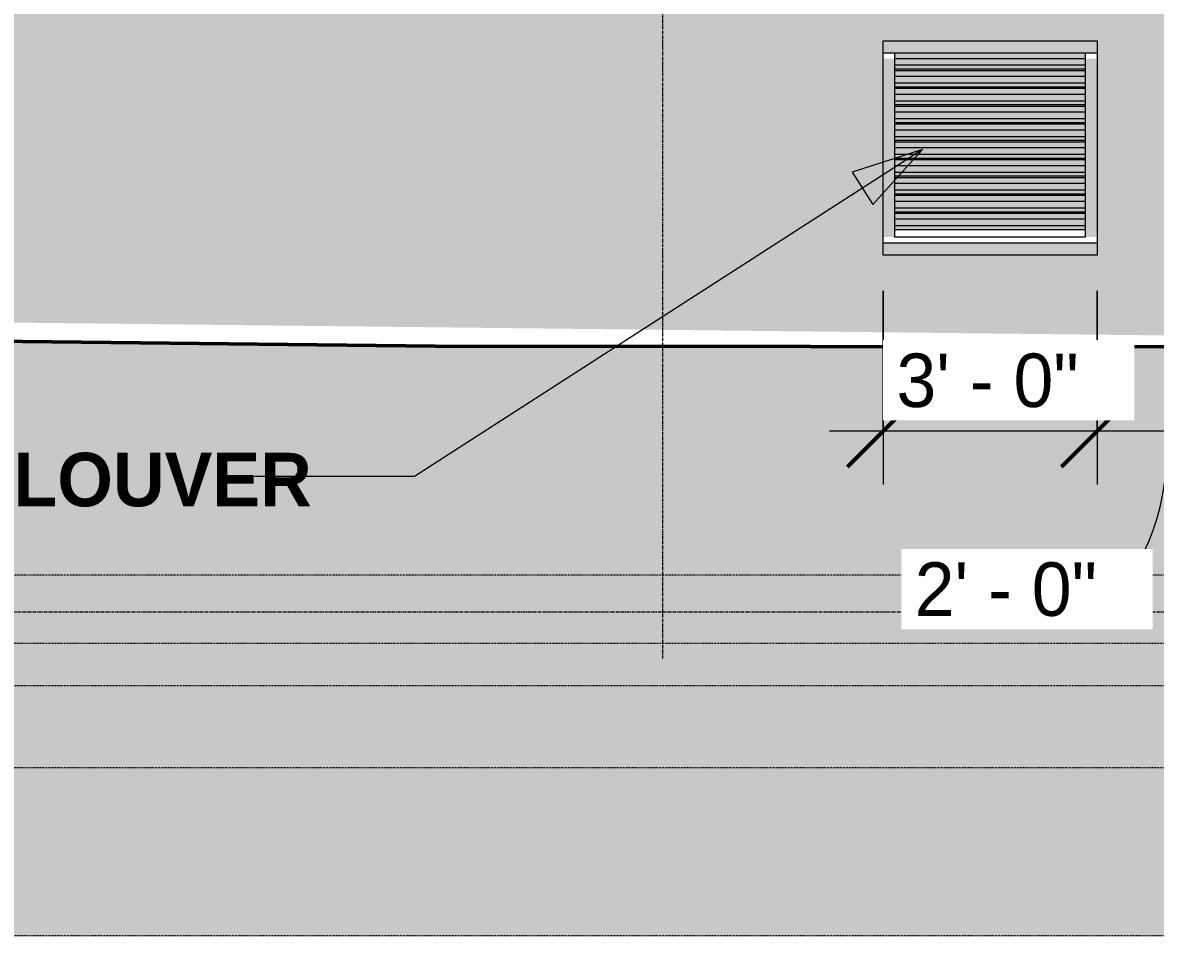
# Model space of a CAD drawing. Header units: inches. Extents: x -4178 to 1394, y -264 to 630.
# Drawn here: x -2935 to -2744.5, y -206.6 to -52.9 of the extents above; entities that cross this region are included whole.
import ezdxf

# ---------------------------------------------------------------- set-up
doc = ezdxf.new("R2010")
doc.units = ezdxf.units.IN
doc.header["$MEASUREMENT"] = 0
doc.linetypes.add('Aligning Line 1_8_', pattern=[0.25, 0.125, -0.125])
doc.linetypes.add('Grid Line 1_2_', pattern=[0.875, 0.5, -0.125, 0.125, -0.125])
for name, color, linetype, lineweight in [('0-1', 7, 'Continuous', 5), ('A-ANNO-DIMS', 211, 'Continuous', 9), ('A-ANNO-DIMS-96', 211, 'Continuous', 9), ('A-FLOR-LEVL-1', 51, 'Grid Line 1_2_', 9), ('A-GLAZ-CURT', 52, 'Continuous', 9), ('A-GLAZ-CWMG', 51, 'Continuous', 9), ('C-TOPO', 7, 'Continuous', 9), ('C-TOPO-1', 250, 'Continuous', 50), ('G-ANNO-SYMB', 111, 'Aligning Line 1_8_', 9), ('G-ANNO-SYMB-1', 147, 'Aligning Line 1_8_', 9), ('G-ANNO-TEXT', 231, 'Continuous', 9), ('S-FNDN', 32, 'Continuous', 13), ('S-FNDN-2', 32, 'Continuous', 9), ('S-GRID-1', 1, 'Grid Line 1_2_', 9)]:
    doc.layers.add(name, color=color, linetype=linetype, lineweight=lineweight)
doc.styles.add('Century Gothic', font='ufonts.com_century-gothic.ttf', dxfattribs={"height": 9})
doc.styles.add('Century Gothic_B', font='GOTHICB.TTF', dxfattribs={"height": 9})
doc.dimstyles.new('OD__1_4__Tol__', dxfattribs={"dimscale": 12, "dimtxt": 9.397514, "dimasz": 1, "dimexe": 0.75, "dimexo": 0.5, "dimgap": 0.125, "dimtad": 1, "dimrnd": 0.25, "dimzin": 1, "dimdsep": 46, "dimlunit": 4, "dimtxsty": 'Century Gothic', "dimblk1": 'OBLIQUE', "dimblk2": 'OBLIQUE', "dimsah": 1, "dimcen": 0.09, "dimdle": 0.75, "dimazin": 0, "dimtfac": 1, "dimtdec": 4, "dimtix": 1, "dimtmove": 0, "dimatfit": 3, "dimfxl": 1, "dimtvp": 1, "dimtfill": 1, "dimfrac": 2, "dimtolj": 1, "dimtzin": 0, "dimarcsym": 2})
doc.dimstyles.new('OD__1_4__Tol___1', dxfattribs={"dimscale": 12, "dimtxt": 9.397514, "dimasz": 1, "dimexe": 0.75, "dimexo": 0.5, "dimgap": 0.125, "dimtad": 1, "dimrnd": 0.25, "dimzin": 1, "dimdsep": 46, "dimlunit": 4, "dimtxsty": 'Century Gothic', "dimblk1": 'OBLIQUE', "dimblk2": 'OBLIQUE', "dimsah": 1, "dimcen": 0.09, "dimdle": 0.75, "dimazin": 0, "dimtfac": 1, "dimtdec": 4, "dimtix": 1, "dimtmove": 1, "dimatfit": 3, "dimfxl": 1, "dimtvp": 1, "dimtfill": 1, "dimfrac": 2, "dimtolj": 1, "dimtzin": 0, "dimarcsym": 2})

# ---------------------------------------------------------------- blocks, each defined once
blk = doc.blocks.new('CTR  - Topography_rvt-1-BUILDING ELEVATION - WEST')
at = {"layer": 'C-TOPO'}
h = blk.add_hatch(dxfattribs=at)
h.set_pattern_fill('FP_6', color=256, style=0, pattern_type=2)
h.set_pattern_definition([(0, (-2936.56, 0), (24, 24), [24, -24]), (0, (-2936.56, 9), (24, 24), [24, -24]), (0, (-2936.56, 18), (24, 24), [24, -24]), (90, (-2933.56, 21), (-24, 24), [24, -24]), (90, (-2924.56, 21), (-24, 24), [24, -24]), (90, (-2915.56, 21), (-24, 24), [24, -24])])
h.paths.add_polyline_path([(-3091.63, -206.57), (-1926.91, -206.57), (-1926.91, -111.74), (-1948.54, -112.02), (-2089.83, -110.5), (-2098.67, -109.67), (-2269.1, -108), (-2283.86, -106.82), (-2289.99, -108), (-2516.29, -107.4), (-2640, -107.55), (-2645.4, -108), (-2730.41, -108), (-2736.58, -107.45), (-2865.63, -107.32), (-3028.03, -105.51), (-3133.52, -105.67), (-3191.84, -108), (-3208.83, -104.64), (-3243.43, -102.17), (-3381.47, -93.2), (-3477.77, -108), (-3552.41, -102.42), (-3643.76, -108), (-3681.9, -102.54), (-3912.57, -3.08), (-3919.57, 0), (-3932.13, 0), (-3985.01, -3.27), (-3985.01, -206.57), (-3133.45, -206.57)], flags=0)
for p, q in [((-2865.63, -107.32), (-3028.03, -105.51)), ((-2736.58, -107.45), (-2865.63, -107.32))]:
    blk.add_line(p, q, dxfattribs=at)
at = {"layer": 'C-TOPO-1'}
for p, q in [((-2865.63, -107.32), (-3028.03, -105.51)), ((-2736.58, -107.45), (-2865.63, -107.32))]:
    blk.add_line(p, q, dxfattribs=at)
blk = doc.blocks.new('CTR - 1st Phase - Common Walls_rvt-1-BUILDING ELEVATION - WEST')
at = {"layer": 'A-FLOR-LEVL-1'}
blk.add_line((-4168.71, -152), (-1830.2, -152), dxfattribs=at)
at = {"layer": 'G-ANNO-SYMB-1'}
for p, q in [((-1926.91, -145.84), (-4071.96, -145.84)), ((-1926.91, -164.42), (-4072, -164.42))]:
    blk.add_line(p, q, dxfattribs=at)
blk = doc.blocks.new('CTR - 1st Phase -Stairs _ Elevators_rvt-1-BUILDING ELEVATION - WEST')
at = {"layer": 'A-FLOR-LEVL-1'}
blk.add_line((-4168.71, -152), (-1830.2, -152), dxfattribs=at)
at = {"layer": 'G-ANNO-SYMB-1'}
blk.add_line((-1926.91, -206.49), (-4071.96, -206.49), dxfattribs=at)
blk = doc.blocks.new('Empty Panel - Empty Panel-2514206-BUILDING ELEVATION - WEST')
at = {"layer": 'A-GLAZ-CURT'}
blk.add_line((-2756.32, -89), (-2788.32, -89), dxfattribs=at)
blk = doc.blocks.new('Rectangular Mullion - louver-2514202-BUILDING ELEVATION - WEST')
at = {"layer": 'A-GLAZ-CWMG'}
for points in [[(-2756.32, -84.95), (-2756.32, -84.77), (-2788.32, -84.77), (-2788.32, -84.95), (-2764.84, -84.95)], [(-2756.32, -87.05), (-2756.32, -84.95), (-2788.32, -84.95), (-2788.32, -87.05), (-2764.84, -87.05)], [(-2788.32, -87.77), (-2756.32, -87.77), (-2756.32, -87.05), (-2788.32, -87.05)]]:
    blk.add_hatch(color=256, dxfattribs=at).paths.add_polyline_path(points, flags=0)
for p, q in [((-2788.32, -84.95), (-2756.32, -84.95)), ((-2788.32, -87.05), (-2756.32, -87.05)), ((-2756.32, -87.77), (-2788.32, -87.77))]:
    blk.add_line(p, q, dxfattribs=at)
blk = doc.blocks.new('Rectangular Mullion - Louver Frame-2514203-BUILDING ELEVATION - WEST')
at = {"layer": 'A-GLAZ-CWMG'}
blk.add_hatch(color=256, dxfattribs=at).paths.add_polyline_path([(-2790.32, -92), (-2754.32, -92), (-2754.32, -90), (-2790.32, -90), (-2790.32, -91.95)], flags=0)
blk.add_line((-2754.32, -90), (-2790.32, -90), dxfattribs=at)
blk = doc.blocks.new('Rectangular Mullion - Louver Frame-2514204-BUILDING ELEVATION - WEST')
at = {"layer": 'A-GLAZ-CWMG'}
blk.add_hatch(color=256, dxfattribs=at).paths.add_polyline_path([(-2767.98, -58), (-2754.32, -58), (-2754.32, -56), (-2790.32, -56), (-2790.32, -58), (-2787.48, -58)], flags=0)
blk.add_line((-2790.32, -58), (-2754.32, -58), dxfattribs=at)
blk = doc.blocks.new('Rectangular Mullion - Louver Frame-2010914-BUILDING ELEVATION - WEST')
at = {"layer": 'A-GLAZ-CWMG'}
blk.add_hatch(color=256, dxfattribs=at).paths.add_polyline_path([(-2756.32, -89), (-2754.32, -89), (-2754.32, -86), (-2756.32, -86), (-2756.32, -87.77)], flags=0)
blk.add_line((-2756.32, -86), (-2756.32, -89), dxfattribs=at)
blk = doc.blocks.new('Rectangular Mullion - Louver Frame-2010916-BUILDING ELEVATION - WEST')
at = {"layer": 'A-GLAZ-CWMG'}
blk.add_hatch(color=256, dxfattribs=at).paths.add_polyline_path([(-2790.32, -89), (-2788.32, -89), (-2788.32, -86), (-2790.32, -86), (-2790.32, -87.77)], flags=0)
blk.add_line((-2788.32, -89), (-2788.32, -86), dxfattribs=at)
blk = doc.blocks.new('Empty Panel - Empty Panel-2514207-BUILDING ELEVATION - WEST')
at = {"layer": 'A-GLAZ-CURT'}
blk.add_line((-2756.32, -59), (-2788.32, -59), dxfattribs=at)
blk = doc.blocks.new('Rectangular Mullion - Louver Frame-2514054-BUILDING ELEVATION - WEST')
at = {"layer": 'A-GLAZ-CWMG'}
blk.add_hatch(color=256, dxfattribs=at).paths.add_polyline_path([(-2754.32, -80), (-2754.32, -77), (-2756.32, -77), (-2756.32, -80)], flags=0)
blk.add_line((-2756.32, -77), (-2756.32, -80), dxfattribs=at)
blk = doc.blocks.new('Rectangular Mullion - Louver Frame-2514056-BUILDING ELEVATION - WEST')
at = {"layer": 'A-GLAZ-CWMG'}
blk.add_hatch(color=256, dxfattribs=at).paths.add_polyline_path([(-2788.32, -83), (-2788.32, -80), (-2790.32, -80), (-2790.32, -83)], flags=0)
blk.add_line((-2788.32, -83), (-2788.32, -80), dxfattribs=at)
blk = doc.blocks.new('Rectangular Mullion - louver-V24-BUILDING ELEVATION - WEST')
at = {"layer": 'A-GLAZ-CWMG'}
for points in [[(-2756.32, -60.05), (-2756.32, -58), (-2788.32, -58), (-2788.32, -60.05), (-2767.98, -60.05)], [(-2767.98, -60.77), (-2756.32, -60.77), (-2756.32, -60.05), (-2788.32, -60.05), (-2788.32, -60.77)]]:
    blk.add_hatch(color=256, dxfattribs=at).paths.add_polyline_path(points, flags=0)
for p, q in [((-2788.32, -59), (-2788.32, -58)), ((-2756.32, -58), (-2756.32, -59)), ((-2788.32, -60.05), (-2756.32, -60.05)), ((-2756.32, -60.77), (-2788.32, -60.77))]:
    blk.add_line(p, q, dxfattribs=at)
blk = doc.blocks.new('DIMBLOCK7-BUILDING ELEVATION - WEST')
at = {"layer": 'A-ANNO-DIMS-96'}
for p, q in [((-2754.32, -98), (-2754.32, -130.61)), ((-2754.32, -121.61), (-2754.32, -98)), ((-2730.32, -98), (-2730.32, -130.61)), ((-2730.32, -121.61), (-2730.32, -98)), ((-2730.32, -121.61), (-2754.32, -121.61))]:
    blk.add_line(p, q, dxfattribs=at)
at = {"layer": 'A-ANNO-DIMS-96', "lineweight": 50}
for p, q in [((-2754.32, -121.61), (-2748.32, -115.61)), ((-2730.32, -121.61), (-2724.32, -115.61)), ((-2754.32, -121.61), (-2760.32, -127.61)), ((-2730.32, -121.61), (-2736.32, -127.61))]:
    blk.add_line(p, q, dxfattribs=at)
at = {"layer": 'A-ANNO-DIMS-96'}
blk.add_ellipse((-2753.52, -121.61), major_axis=(0, 26.22), ratio=0.426981, start_param=3.141593, end_param=4.712389, dxfattribs=at)
at = {"layer": 'A-ANNO-DIMS-96', "color": 0, "insert": (-2784.99, -143.68), "char_height": 9, "width": 37.7691, "attachment_point": 1, "line_spacing_factor": 0.984502, "style": 'Century Gothic', "bg_fill": 3, "box_fill_scale": 1.25, "bg_fill_color": 256, "bg_fill_true_color": 13158600, "bg_fill_transparency": 0}
blk.add_mtext('2\' - 0"', dxfattribs=at)
blk = doc.blocks.new('_Oblique')
at = {"color": 0, "linetype": 'ByBlock', "lineweight": -2}
blk.add_line((-0.5, -0.5), (0.5, 0.5), dxfattribs=at)
blk = doc.blocks.new('DIMBLOCK8-BUILDING ELEVATION - WEST')
at = {"layer": 'A-ANNO-DIMS-96'}
for p, q in [((-2790.32, -98), (-2790.32, -130.61)), ((-2790.32, -121.61), (-2790.32, -98)), ((-2754.32, -98), (-2754.32, -130.61)), ((-2754.32, -121.61), (-2754.32, -98)), ((-2754.32, -121.61), (-2799.32, -121.61))]:
    blk.add_line(p, q, dxfattribs=at)
at = {"layer": 'A-ANNO-DIMS-96', "lineweight": 50}
for p, q in [((-2790.32, -121.61), (-2784.32, -115.61)), ((-2754.32, -121.61), (-2748.32, -115.61)), ((-2790.32, -121.61), (-2796.32, -127.61)), ((-2754.32, -121.61), (-2760.32, -127.61))]:
    blk.add_line(p, q, dxfattribs=at)
at = {"layer": 'A-ANNO-DIMS-96', "color": 0, "insert": (-2788.06, -108.57), "char_height": 9, "width": 37.7691, "attachment_point": 1, "line_spacing_factor": 0.984502, "style": 'Century Gothic', "bg_fill": 3, "box_fill_scale": 1.25, "bg_fill_color": 256, "bg_fill_true_color": 13158600, "bg_fill_transparency": 0}
blk.add_mtext('3\' - 0"', dxfattribs=at)

msp = doc.modelspace()

# ---------------------------------------------------------------- hatches: boundary and pattern name
at = {"layer": 'G-ANNO-TEXT'}
msp.add_hatch(color=256, dxfattribs=at).paths.add_polyline_path([(-2783.6891, -74.2844), (-2795.5194, -78.077), (-2792.0382, -83.484)], flags=0)
at = {"layer": 'S-FNDN'}
h = msp.add_hatch(color=256, dxfattribs=at)
h.paths.add_polyline_path([(-1948.5427, -112.015), (-1931.3237, -111.7929), (-1931.3237, -32), (-3819.3237, -32), (-3819.3237, -41.2371), (-3704.7996, -89.76), (-3493.0457, -94.1174), (-3486.0919, -93.6928), (-3475.6075, -94.4762), (-3474.3277, -89.5532), (-3438.0984, -97.4358), (-3420.5474, -99.2058), (-3381.474, -93.2007), (-3255.865, -101.3614), (-3208.8324, -100.5348), (-3205.9876, -100.4209), (-3201.4363, -100.4143), (-2706.8159, -105.9278), (-2701.2447, -105.9334), (-2697.323, -106.283), (-2680.1875, -106.578), (-2676.6872, -106.2888), (-2660.9431, -106.3098), (-2289.8533, -107.9744), (-2283.8573, -106.8218), (-2269.0978, -108), (-2098.671, -109.6709), (-2081.7459, -110.5868), (-2020.3577, -111.245)], flags=0)
h.paths.add_polyline_path([(-2697.8035, -92), (-2730.3237, -92), (-2730.3237, -56), (-2694.3237, -56), (-2694.3237, -92)], flags=0)
h.paths.add_polyline_path([(-2764.8375, -92), (-2790.3237, -92), (-2790.3237, -56), (-2754.3237, -56), (-2754.3237, -92)], flags=0)
h.paths.add_polyline_path([(-2670.3237, -92), (-2670.3237, -56), (-2634.3237, -56), (-2634.3237, -92), (-2664.2865, -92)], flags=0)

# ---------------------------------------------------------------- linework, layer by layer
at = {"layer": 'G-ANNO-SYMB'}
for p, q in [((-1926.9125, -157.3105), (-4072.0005, -157.3105)), ((-1926.9125, -178.2392), (-4072.0005, -178.2392))]:
    msp.add_line(p, q, dxfattribs=at)
at = {"layer": 'G-ANNO-TEXT'}
for p, q in [((-2783.6891, -74.2844), (-2795.5194, -78.077)), ((-2792.0382, -83.484), (-2783.6891, -74.2844)), ((-2795.5194, -78.077), (-2792.0382, -83.484)), ((-2869.083, -129.264), (-2895.9879, -129.264))]:
    msp.add_line(p, q, dxfattribs=at)
at = {"layer": 'S-FNDN-2'}
for p, q in [((-2790.3237, -92), (-2790.3237, -56)), ((-2790.3237, -56), (-2754.3237, -56)), ((-2754.3237, -56), (-2754.3237, -92)), ((-2754.3237, -92), (-2790.3237, -92))]:
    msp.add_line(p, q, dxfattribs=at)
at = {"layer": 'S-GRID-1'}
msp.add_line((-2827.3237, -159.8356), (-2827.3237, 470.5), dxfattribs=at)

# ---------------------------------------------------------------- block references
at = {"layer": '0-1'}
for name in ['CTR - 1st Phase - Common Walls_rvt-1-BUILDING ELEVATION - WEST', 'CTR - 1st Phase -Stairs _ Elevators_rvt-1-BUILDING ELEVATION - WEST', 'CTR  - Topography_rvt-1-BUILDING ELEVATION - WEST']:
    msp.add_blockref(name, (0, 0), dxfattribs=at)
at = {"layer": 'A-GLAZ-CURT'}
for name, p in [('Empty Panel - Empty Panel-2514207-BUILDING ELEVATION - WEST', (0, 0)), ('Empty Panel - Empty Panel-2514206-BUILDING ELEVATION - WEST', (0, 27)), ('Empty Panel - Empty Panel-2514206-BUILDING ELEVATION - WEST', (0, 24)), ('Empty Panel - Empty Panel-2514206-BUILDING ELEVATION - WEST', (0, 21)), ('Empty Panel - Empty Panel-2514206-BUILDING ELEVATION - WEST', (0, 18)), ('Empty Panel - Empty Panel-2514206-BUILDING ELEVATION - WEST', (0, 15)), ('Empty Panel - Empty Panel-2514206-BUILDING ELEVATION - WEST', (0, 12)), ('Empty Panel - Empty Panel-2514206-BUILDING ELEVATION - WEST', (0, 9)), ('Empty Panel - Empty Panel-2514206-BUILDING ELEVATION - WEST', (0, 6)), ('Empty Panel - Empty Panel-2514206-BUILDING ELEVATION - WEST', (0, 3)), ('Empty Panel - Empty Panel-2514206-BUILDING ELEVATION - WEST', (0, 0))]:
    msp.add_blockref(name, p, dxfattribs=at)
at = {"layer": 'A-GLAZ-CWMG'}
for name, p in [('Rectangular Mullion - Louver Frame-2514204-BUILDING ELEVATION - WEST', (0, 0)), ('Rectangular Mullion - Louver Frame-2514056-BUILDING ELEVATION - WEST', (0, 21)), ('Rectangular Mullion - louver-V24-BUILDING ELEVATION - WEST', (0, 0)), ('Rectangular Mullion - Louver Frame-2514054-BUILDING ELEVATION - WEST', (0, 18)), ('Rectangular Mullion - louver-2514202-BUILDING ELEVATION - WEST', (0, 24)), ('Rectangular Mullion - Louver Frame-2514056-BUILDING ELEVATION - WEST', (0, 18)), ('Rectangular Mullion - Louver Frame-2514054-BUILDING ELEVATION - WEST', (0, 15)), ('Rectangular Mullion - louver-2514202-BUILDING ELEVATION - WEST', (0, 21)), ('Rectangular Mullion - Louver Frame-2514056-BUILDING ELEVATION - WEST', (0, 15)), ('Rectangular Mullion - Louver Frame-2514054-BUILDING ELEVATION - WEST', (0, 12)), ('Rectangular Mullion - Louver Frame-2514056-BUILDING ELEVATION - WEST', (0, 12)), ('Rectangular Mullion - louver-2514202-BUILDING ELEVATION - WEST', (0, 18)), ('Rectangular Mullion - Louver Frame-2514054-BUILDING ELEVATION - WEST', (0, 9)), ('Rectangular Mullion - louver-2514202-BUILDING ELEVATION - WEST', (0, 15)), ('Rectangular Mullion - Louver Frame-2514056-BUILDING ELEVATION - WEST', (0, 9)), ('Rectangular Mullion - Louver Frame-2514054-BUILDING ELEVATION - WEST', (0, 6)), ('Rectangular Mullion - Louver Frame-2514056-BUILDING ELEVATION - WEST', (0, 6)), ('Rectangular Mullion - louver-2514202-BUILDING ELEVATION - WEST', (0, 12)), ('Rectangular Mullion - Louver Frame-2514054-BUILDING ELEVATION - WEST', (0, 3)), ('Rectangular Mullion - louver-2514202-BUILDING ELEVATION - WEST', (0, 9)), ('Rectangular Mullion - Louver Frame-2514056-BUILDING ELEVATION - WEST', (0, 3)), ('Rectangular Mullion - Louver Frame-2514054-BUILDING ELEVATION - WEST', (0, 0)), ('Rectangular Mullion - louver-2514202-BUILDING ELEVATION - WEST', (0, 6)), ('Rectangular Mullion - Louver Frame-2514056-BUILDING ELEVATION - WEST', (0, 0)), ('Rectangular Mullion - louver-2514202-BUILDING ELEVATION - WEST', (0, 3)), ('Rectangular Mullion - Louver Frame-2010914-BUILDING ELEVATION - WEST', (0, 6)), ('Rectangular Mullion - Louver Frame-2010916-BUILDING ELEVATION - WEST', (0, 3)), ('Rectangular Mullion - Louver Frame-2010914-BUILDING ELEVATION - WEST', (0, 3)), ('Rectangular Mullion - louver-2514202-BUILDING ELEVATION - WEST', (0, 0)), ('Rectangular Mullion - Louver Frame-2010916-BUILDING ELEVATION - WEST', (0, 0)), ('Rectangular Mullion - Louver Frame-2010914-BUILDING ELEVATION - WEST', (0, 0)), ('Rectangular Mullion - Louver Frame-2514203-BUILDING ELEVATION - WEST', (0, 0))]:
    msp.add_blockref(name, p, dxfattribs=at)

# ---------------------------------------------------------------- texts
at = {"layer": 'G-ANNO-TEXT', "insert": (-3068.2587, -125.2616), "char_height": 9, "width": 208.767, "attachment_point": 1, "style": 'Century Gothic_B'}
msp.add_mtext('BASEMENT EXHAUST LOUVER', dxfattribs=at)

# ---------------------------------------------------------------- next in the draw order: dimensions: what is measured, and where the dimension line sits
at = {"layer": 'A-ANNO-DIMS'}
dim = msp.add_linear_dim(base=(-2754.3237, -121.6103), p1=(-2730.3237, -92), p2=(-2754.3237, -92), dimstyle='OD__1_4__Tol___1', override={"dimpost": '<>', "dimfxl": 24}, dxfattribs=at)
dim.commit()
dim.dimension.update_dxf_attribs({"geometry": 'DIMBLOCK7-BUILDING ELEVATION - WEST', "text_midpoint": (-2766.108, -149.6763), "dimtype": 160})

# ---------------------------------------------------------------- next in the draw order: dimensions: what is measured, and where the dimension line sits
dim = msp.add_linear_dim(base=(-2790.3237, -121.6103), p1=(-2754.3237, -92), p2=(-2790.3237, -92), dimstyle='OD__1_4__Tol__', override={"dimpost": '<>', "dimfxl": 36}, dxfattribs=at)
dim.commit()
dim.dimension.update_dxf_attribs({"geometry": 'DIMBLOCK8-BUILDING ELEVATION - WEST', "text_midpoint": (-2772.3237, -115.384)})

# ---------------------------------------------------------------- next in the draw order: linework, layer by layer
at = {"layer": 'G-ANNO-TEXT'}
msp.add_line((-2783.6891, -74.2844), (-2869.083, -129.264), dxfattribs=at)

doc.saveas('drawing.dxf')
